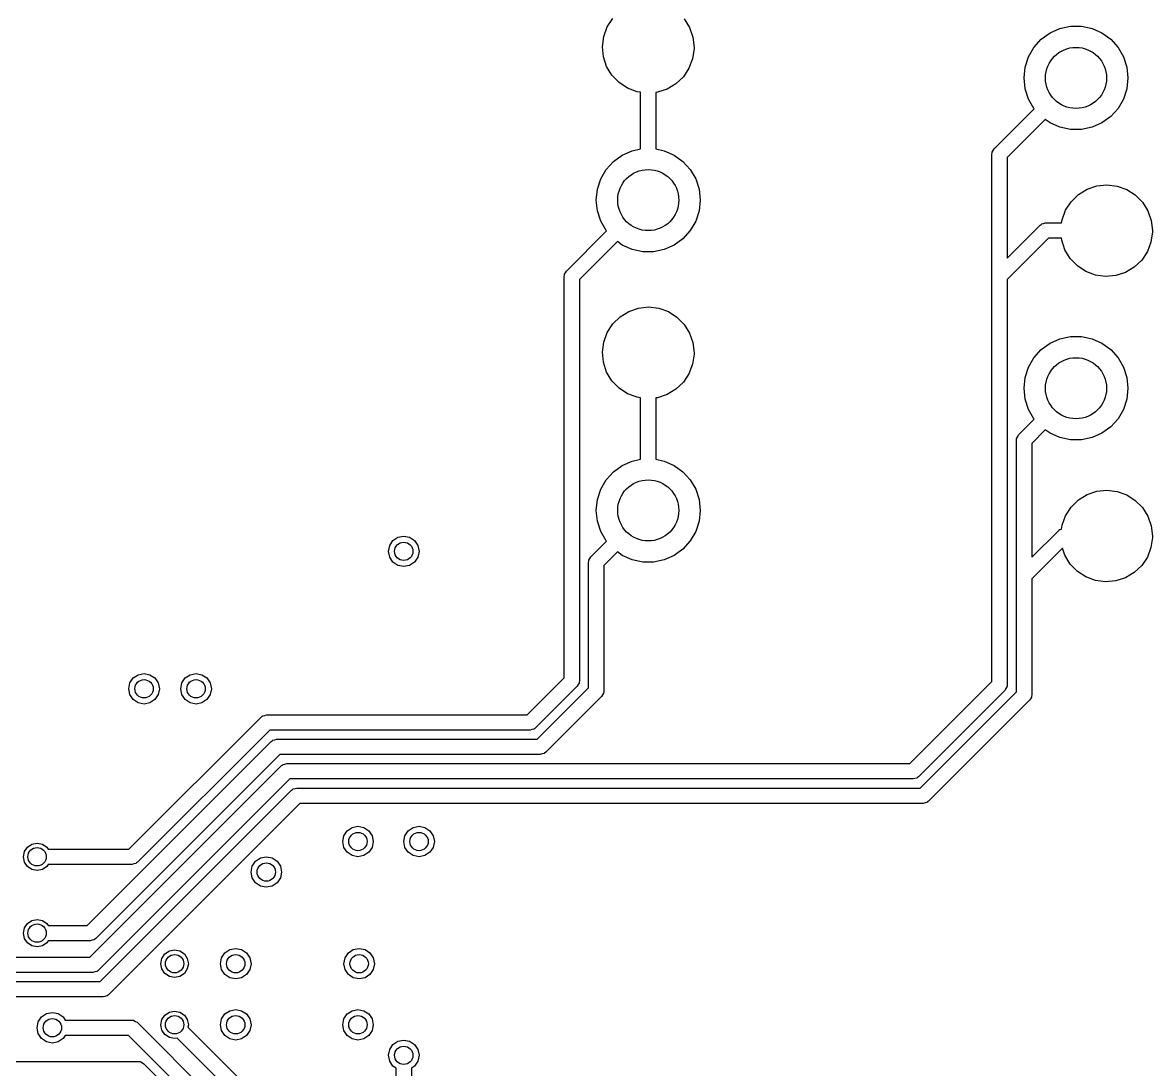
# Model space of a CAD drawing. Extents: x 4.65 to 6.27, y -4.67 to -2.2.
# Drawn here: x 5.463 to 6.191, y -3.71 to -3.035 of the extents above; entities that cross this region are included whole.
import ezdxf

# ---------------------------------------------------------------- set-up
doc = ezdxf.new("R2010")
doc.units = 0
doc.header["$MEASUREMENT"] = 0
doc.layers.add('BLACK', color=7, linetype='CONTINUOUS')

msp = doc.modelspace()

# ---------------------------------------------------------------- linework, layer by layer
at = {"layer": 'BLACK', "linetype": 'CONTINUOUS'}
for p, q in [((5.83969, -3.03805), (5.84326, -3.03252)), ((5.88928, -3.03284), (5.89277, -3.03842)), ((5.83744, -3.04424), (5.83969, -3.03805)), ((5.89277, -3.03842), (5.89494, -3.04464)), ((6.11934, -3.046), (6.125, -3.04188)), ((6.125, -3.04188), (6.13139, -3.03904)), ((6.13139, -3.03904), (6.13823, -3.03758)), ((6.13823, -3.03758), (6.14523, -3.03758)), ((6.14523, -3.03758), (6.15207, -3.03904)), ((6.15207, -3.03904), (6.15846, -3.04188)), ((6.15846, -3.04188), (6.16412, -3.046)), ((5.83662, -3.05077), (5.83744, -3.04424)), ((5.89494, -3.04464), (5.89567, -3.05118)), ((6.11466, -3.0512), (6.11934, -3.046)), ((6.16412, -3.046), (6.16881, -3.0512)), ((5.83726, -3.05732), (5.83662, -3.05077)), ((5.89566, -3.05201), (5.89474, -3.05852)), ((5.89567, -3.05118), (5.89566, -3.05201)), ((6.11116, -3.05725), (6.11466, -3.0512)), ((6.16881, -3.0512), (6.1723, -3.05725)), ((5.83934, -3.06357), (5.83726, -3.05732)), ((5.84275, -3.0692), (5.83934, -3.06357)), ((5.89474, -3.05852), (5.8924, -3.06468)), ((6.10827, -3.07087), (6.109, -3.06391)), ((6.109, -3.06391), (6.11116, -3.05725)), ((6.1723, -3.05725), (6.17447, -3.06391)), ((6.17447, -3.06391), (6.1752, -3.07087)), ((5.84732, -3.07393), (5.84275, -3.0692)), ((5.88876, -3.07016), (5.88399, -3.0747)), ((5.8924, -3.06468), (5.88876, -3.07016)), ((6.109, -3.07782), (6.10827, -3.07087)), ((6.1752, -3.07087), (6.17447, -3.07782)), ((5.85283, -3.07754), (5.84732, -3.07393)), ((5.859, -3.07983), (5.85283, -3.07754)), ((5.87834, -3.07807), (5.87208, -3.08011)), ((5.88399, -3.0747), (5.87834, -3.07807)), ((6.11116, -3.08448), (6.109, -3.07782)), ((6.17447, -3.07782), (6.1723, -3.08448)), ((5.86122, -3.08013), (5.859, -3.07983)), ((5.86122, -3.11663), (5.86122, -3.08013)), ((5.87208, -3.08011), (5.87106, -3.0802)), ((5.87106, -3.0802), (5.87106, -3.11663)), ((6.11466, -3.09054), (6.11116, -3.08448)), ((6.1723, -3.08448), (6.16881, -3.09054)), ((6.08904, -3.1166), (6.11487, -3.09077)), ((6.11487, -3.09077), (6.11466, -3.09054)), ((6.16881, -3.09054), (6.16412, -3.09574)), ((6.12194, -3.09762), (6.09744, -3.12212)), ((6.125, -3.09985), (6.12194, -3.09762)), ((6.13139, -3.10269), (6.125, -3.09985)), ((6.15846, -3.09985), (6.15207, -3.10269)), ((6.16412, -3.09574), (6.15846, -3.09985)), ((6.13823, -3.10415), (6.13139, -3.10269)), ((6.14523, -3.10415), (6.13823, -3.10415)), ((6.15207, -3.10269), (6.14523, -3.10415)), ((5.84375, -3.12474), (5.84941, -3.12063)), ((5.84941, -3.12063), (5.8558, -3.11778)), ((5.8558, -3.11778), (5.86122, -3.11663)), ((5.87106, -3.11663), (5.87648, -3.11778)), ((5.87648, -3.11778), (5.88287, -3.12063)), ((5.88287, -3.12063), (5.88853, -3.12474)), ((6.0876, -3.12008), (6.08772, -3.11921)), ((6.0876, -3.45997), (6.0876, -3.12008)), ((6.08771, -3.11903), (6.08776, -3.11893)), ((6.08772, -3.11921), (6.08771, -3.11903)), ((6.08776, -3.11893), (6.0878, -3.11868)), ((6.0878, -3.11868), (6.08846, -3.11766)), ((6.08846, -3.11766), (6.08904, -3.1166)), ((6.09744, -3.12212), (6.09744, -3.18694)), ((5.83907, -3.12994), (5.84375, -3.12474)), ((5.88853, -3.12474), (5.89322, -3.12994)), ((5.83341, -3.14265), (5.83557, -3.136)), ((5.83557, -3.136), (5.83907, -3.12994)), ((5.89322, -3.12994), (5.89671, -3.136)), ((5.89671, -3.136), (5.89887, -3.14265)), ((5.83268, -3.14961), (5.83341, -3.14265)), ((5.89887, -3.14265), (5.89961, -3.14961)), ((6.14324, -3.14602), (6.14885, -3.14257)), ((6.14885, -3.14257), (6.15508, -3.14045)), ((6.15508, -3.14045), (6.16162, -3.13976)), ((6.16162, -3.13976), (6.16816, -3.14054)), ((6.16816, -3.14054), (6.17436, -3.14275)), ((6.17436, -3.14275), (6.17992, -3.14628)), ((5.83341, -3.15656), (5.83268, -3.14961)), ((5.89961, -3.14961), (5.89887, -3.15656)), ((6.13497, -3.15616), (6.13854, -3.15063)), ((6.13854, -3.15063), (6.14324, -3.14602)), ((6.17992, -3.14628), (6.18456, -3.15095)), ((6.18456, -3.15095), (6.18805, -3.15653)), ((5.83557, -3.16322), (5.83341, -3.15656)), ((5.89887, -3.15656), (5.89671, -3.16322)), ((6.13272, -3.16235), (6.13497, -3.15616)), ((6.18805, -3.15653), (6.19021, -3.16275)), ((5.83907, -3.16928), (5.83557, -3.16322)), ((5.89671, -3.16322), (5.89322, -3.16928)), ((6.09744, -3.18694), (6.11857, -3.16581)), ((6.11857, -3.16581), (6.11927, -3.16529)), ((6.11927, -3.16529), (6.11939, -3.16515)), ((6.11939, -3.16515), (6.11949, -3.16512)), ((6.11949, -3.16512), (6.1197, -3.16497)), ((6.1197, -3.16497), (6.12088, -3.16471)), ((6.12088, -3.16471), (6.12205, -3.16437)), ((6.12205, -3.16437), (6.13246, -3.16437)), ((6.13246, -3.16437), (6.13272, -3.16235)), ((6.19021, -3.16275), (6.19094, -3.16929)), ((5.81345, -3.19534), (5.83928, -3.16951)), ((5.83928, -3.16951), (5.83907, -3.16928)), ((5.89322, -3.16928), (5.88853, -3.17448)), ((6.19093, -3.17012), (6.19002, -3.17663)), ((6.19094, -3.16929), (6.19093, -3.17012)), ((5.84635, -3.17636), (5.82185, -3.20086)), ((5.84941, -3.17859), (5.84635, -3.17636)), ((5.8558, -3.18143), (5.84941, -3.17859)), ((5.88287, -3.17859), (5.87648, -3.18143)), ((5.88853, -3.17448), (5.88287, -3.17859)), ((6.12409, -3.17421), (6.09744, -3.20086)), ((6.13242, -3.17421), (6.12409, -3.17421)), ((6.13253, -3.17543), (6.13242, -3.17421)), ((6.13461, -3.18168), (6.13253, -3.17543)), ((6.19002, -3.17663), (6.18768, -3.18279)), ((5.86264, -3.18289), (5.8558, -3.18143)), ((5.86964, -3.18289), (5.86264, -3.18289)), ((5.87648, -3.18143), (5.86964, -3.18289)), ((6.13802, -3.18731), (6.13461, -3.18168)), ((6.1426, -3.19204), (6.13802, -3.18731)), ((6.18768, -3.18279), (6.18404, -3.18827)), ((6.1481, -3.19565), (6.1426, -3.19204)), ((6.17927, -3.19281), (6.17362, -3.19618)), ((6.18404, -3.18827), (6.17927, -3.19281)), ((5.81201, -3.19882), (5.81213, -3.19795)), ((5.81201, -3.45741), (5.81201, -3.19882)), ((5.81212, -3.19777), (5.81217, -3.19767)), ((5.81213, -3.19795), (5.81212, -3.19777)), ((5.81217, -3.19767), (5.81221, -3.19742)), ((5.81221, -3.19742), (5.81287, -3.1964)), ((5.81287, -3.1964), (5.81345, -3.19534)), ((5.82185, -3.20086), (5.82185, -3.45945)), ((6.09744, -3.20086), (6.09744, -3.46201)), ((6.15427, -3.19794), (6.1481, -3.19565)), ((6.1608, -3.19881), (6.15427, -3.19794)), ((6.16735, -3.19822), (6.1608, -3.19881)), ((6.17362, -3.19618), (6.16735, -3.19822)), ((5.84796, -3.22476), (5.85357, -3.22131)), ((5.85357, -3.22131), (5.8598, -3.21919)), ((5.8598, -3.21919), (5.86635, -3.2185)), ((5.86635, -3.2185), (5.87288, -3.21928)), ((5.87288, -3.21928), (5.87909, -3.22149)), ((5.87909, -3.22149), (5.88464, -3.22502)), ((5.83969, -3.2349), (5.84326, -3.22937)), ((5.84326, -3.22937), (5.84796, -3.22476)), ((5.88464, -3.22502), (5.88928, -3.22969)), ((5.88928, -3.22969), (5.89277, -3.23527)), ((5.83744, -3.24109), (5.83969, -3.2349)), ((5.89277, -3.23527), (5.89494, -3.24149)), ((6.13139, -3.23904), (6.13823, -3.23758)), ((6.13823, -3.23758), (6.14523, -3.23758)), ((6.14523, -3.23758), (6.15207, -3.23904)), ((5.83662, -3.24762), (5.83744, -3.24109)), ((5.89494, -3.24149), (5.89567, -3.24803)), ((6.11466, -3.2512), (6.11934, -3.246)), ((6.11934, -3.246), (6.125, -3.24188)), ((6.125, -3.24188), (6.13139, -3.23904)), ((6.15207, -3.23904), (6.15846, -3.24188)), ((6.15846, -3.24188), (6.16412, -3.246)), ((6.16412, -3.246), (6.16881, -3.2512)), ((5.83726, -3.25417), (5.83662, -3.24762)), ((5.89566, -3.24886), (5.89474, -3.25537)), ((5.89567, -3.24803), (5.89566, -3.24886)), ((6.11116, -3.25725), (6.11466, -3.2512)), ((6.16881, -3.2512), (6.1723, -3.25725)), ((5.83934, -3.26042), (5.83726, -3.25417)), ((5.84275, -3.26605), (5.83934, -3.26042)), ((5.89474, -3.25537), (5.8924, -3.26153)), ((6.109, -3.26391), (6.11116, -3.25725)), ((6.1723, -3.25725), (6.17447, -3.26391)), ((5.84732, -3.27078), (5.84275, -3.26605)), ((5.88876, -3.26701), (5.88399, -3.27155)), ((5.8924, -3.26153), (5.88876, -3.26701)), ((6.10827, -3.27087), (6.109, -3.26391)), ((6.17447, -3.26391), (6.1752, -3.27087)), ((5.85283, -3.27439), (5.84732, -3.27078)), ((5.859, -3.27668), (5.85283, -3.27439)), ((5.87834, -3.27492), (5.87208, -3.27696)), ((5.88399, -3.27155), (5.87834, -3.27492)), ((6.109, -3.27782), (6.10827, -3.27087)), ((6.1752, -3.27087), (6.17447, -3.27782)), ((5.86122, -3.27698), (5.859, -3.27668)), ((5.86122, -3.31663), (5.86122, -3.27698)), ((5.87208, -3.27696), (5.87106, -3.27705)), ((5.87106, -3.27705), (5.87106, -3.31663)), ((6.11116, -3.28448), (6.109, -3.27782)), ((6.17447, -3.27782), (6.1723, -3.28448)), ((6.11466, -3.29054), (6.11116, -3.28448)), ((6.1723, -3.28448), (6.16881, -3.29054)), ((6.10477, -3.30087), (6.11487, -3.29077)), ((6.11487, -3.29077), (6.11466, -3.29054)), ((6.16412, -3.29574), (6.15846, -3.29985)), ((6.16881, -3.29054), (6.16412, -3.29574)), ((6.10333, -3.30435), (6.10345, -3.30348)), ((6.10333, -3.46648), (6.10333, -3.30435)), ((6.10344, -3.3033), (6.10349, -3.3032)), ((6.10345, -3.30348), (6.10344, -3.3033)), ((6.10349, -3.3032), (6.10353, -3.30295)), ((6.10353, -3.30295), (6.10419, -3.30193)), ((6.10419, -3.30193), (6.10477, -3.30087)), ((6.12194, -3.29762), (6.11317, -3.30639)), ((6.125, -3.29985), (6.12194, -3.29762)), ((6.13139, -3.30269), (6.125, -3.29985)), ((6.13823, -3.30415), (6.13139, -3.30269)), ((6.14523, -3.30415), (6.13823, -3.30415)), ((6.15207, -3.30269), (6.14523, -3.30415)), ((6.15846, -3.29985), (6.15207, -3.30269)), ((6.11317, -3.30639), (6.11317, -3.37983)), ((5.84941, -3.32063), (5.8558, -3.31778)), ((5.8558, -3.31778), (5.86122, -3.31663)), ((5.87106, -3.31663), (5.87648, -3.31778)), ((5.87648, -3.31778), (5.88287, -3.32063)), ((5.83907, -3.32994), (5.84375, -3.32474)), ((5.84375, -3.32474), (5.84941, -3.32063)), ((5.88287, -3.32063), (5.88853, -3.32474)), ((5.88853, -3.32474), (5.89322, -3.32994)), ((5.83557, -3.336), (5.83907, -3.32994)), ((5.89322, -3.32994), (5.89671, -3.336)), ((5.83341, -3.34265), (5.83557, -3.336)), ((5.89671, -3.336), (5.89887, -3.34265)), ((6.14324, -3.34287), (6.14885, -3.33942)), ((6.14885, -3.33942), (6.15508, -3.3373)), ((6.15508, -3.3373), (6.16162, -3.33661)), ((6.16162, -3.33661), (6.16816, -3.33739)), ((6.16816, -3.33739), (6.17436, -3.3396)), ((6.17436, -3.3396), (6.17992, -3.34313)), ((5.83268, -3.34961), (5.83341, -3.34265)), ((5.89887, -3.34265), (5.89961, -3.34961)), ((6.13497, -3.35301), (6.13854, -3.34748)), ((6.13854, -3.34748), (6.14324, -3.34287)), ((6.17992, -3.34313), (6.18456, -3.3478)), ((6.18456, -3.3478), (6.18805, -3.35338)), ((5.83341, -3.35656), (5.83268, -3.34961)), ((5.89961, -3.34961), (5.89887, -3.35656)), ((6.13272, -3.3592), (6.13497, -3.35301)), ((6.18805, -3.35338), (6.19021, -3.3596)), ((5.83557, -3.36322), (5.83341, -3.35656)), ((5.89887, -3.35656), (5.89671, -3.36322)), ((6.11317, -3.37983), (6.13034, -3.36266)), ((6.13034, -3.36266), (6.13104, -3.36214)), ((6.13104, -3.36214), (6.13116, -3.362)), ((6.13116, -3.362), (6.13127, -3.36197)), ((6.13127, -3.36197), (6.13147, -3.36182)), ((6.13147, -3.36182), (6.13241, -3.36161)), ((6.13241, -3.36161), (6.13272, -3.3592)), ((6.19021, -3.3596), (6.19094, -3.36614)), ((5.69957, -3.37222), (5.7017, -3.36902)), ((5.7017, -3.36902), (5.70489, -3.36689)), ((5.70489, -3.36689), (5.70866, -3.36614)), ((5.70866, -3.36614), (5.71243, -3.36689)), ((5.71243, -3.36689), (5.71562, -3.36902)), ((5.71562, -3.36902), (5.71775, -3.37222)), ((5.82918, -3.37961), (5.83928, -3.36951)), ((5.83907, -3.36928), (5.83557, -3.36322)), ((5.83928, -3.36951), (5.83907, -3.36928)), ((5.89322, -3.36928), (5.88853, -3.37448)), ((5.89671, -3.36322), (5.89322, -3.36928)), ((6.19093, -3.36697), (6.19002, -3.37348)), ((6.19094, -3.36614), (6.19093, -3.36697)), ((5.69882, -3.37598), (5.69957, -3.37222)), ((5.69957, -3.37975), (5.69882, -3.37598)), ((5.71775, -3.37222), (5.7185, -3.37598)), ((5.7185, -3.37598), (5.71775, -3.37975)), ((5.84635, -3.37636), (5.83758, -3.38513)), ((5.84941, -3.37859), (5.84635, -3.37636)), ((5.88853, -3.37448), (5.88287, -3.37859)), ((6.13306, -3.37386), (6.11317, -3.39375)), ((6.13461, -3.37853), (6.13306, -3.37386)), ((6.19002, -3.37348), (6.18768, -3.37964)), ((5.7017, -3.38294), (5.69957, -3.37975)), ((5.70489, -3.38508), (5.7017, -3.38294)), ((5.71562, -3.38294), (5.71243, -3.38508)), ((5.71775, -3.37975), (5.71562, -3.38294)), ((5.82774, -3.38309), (5.82786, -3.38222)), ((5.82774, -3.46393), (5.82774, -3.38309)), ((5.82785, -3.38204), (5.8279, -3.38194)), ((5.82786, -3.38222), (5.82785, -3.38204)), ((5.8279, -3.38194), (5.82794, -3.38169)), ((5.82794, -3.38169), (5.8286, -3.38067)), ((5.8286, -3.38067), (5.82918, -3.37961)), ((5.8558, -3.38143), (5.84941, -3.37859)), ((5.86264, -3.38289), (5.8558, -3.38143)), ((5.86964, -3.38289), (5.86264, -3.38289)), ((5.87648, -3.38143), (5.86964, -3.38289)), ((5.88287, -3.37859), (5.87648, -3.38143)), ((6.13802, -3.38416), (6.13461, -3.37853)), ((6.1426, -3.38889), (6.13802, -3.38416)), ((6.18768, -3.37964), (6.18404, -3.38512)), ((5.70866, -3.38583), (5.70489, -3.38508)), ((5.71243, -3.38508), (5.70866, -3.38583)), ((5.83758, -3.38513), (5.83758, -3.46596)), ((6.1481, -3.3925), (6.1426, -3.38889)), ((6.17927, -3.38966), (6.17362, -3.39303)), ((6.18404, -3.38512), (6.17927, -3.38966)), ((6.11317, -3.39375), (6.11317, -3.46852)), ((6.15427, -3.39479), (6.1481, -3.3925)), ((6.1608, -3.39566), (6.15427, -3.39479)), ((6.16735, -3.39507), (6.1608, -3.39566)), ((6.17362, -3.39303), (6.16735, -3.39507)), ((5.53438, -3.45761), (5.53757, -3.45547)), ((5.53757, -3.45547), (5.54134, -3.45472)), ((5.54134, -3.45472), (5.54511, -3.45547)), ((5.54511, -3.45547), (5.5483, -3.45761)), ((5.56788, -3.45761), (5.57108, -3.45547)), ((5.57108, -3.45547), (5.57484, -3.45472)), ((5.57484, -3.45472), (5.57861, -3.45547)), ((5.57861, -3.45547), (5.5818, -3.45761)), ((5.5315, -3.46457), (5.53225, -3.4608)), ((5.53225, -3.4608), (5.53438, -3.45761)), ((5.5483, -3.45761), (5.55043, -3.4608)), ((5.55043, -3.4608), (5.55118, -3.46457)), ((5.565, -3.46457), (5.56575, -3.4608)), ((5.56575, -3.4608), (5.56788, -3.45761)), ((5.5818, -3.45761), (5.58394, -3.4608)), ((5.58394, -3.4608), (5.58468, -3.46457)), ((5.78806, -3.48136), (5.81201, -3.45741)), ((5.82041, -3.46293), (5.79358, -3.48976)), ((5.79458, -3.49709), (5.82774, -3.46393)), ((5.82099, -3.46186), (5.82041, -3.46293)), ((5.82165, -3.46085), (5.82099, -3.46186)), ((5.82168, -3.46059), (5.82165, -3.46085)), ((5.82174, -3.4605), (5.82168, -3.46059)), ((5.82185, -3.45945), (5.82172, -3.46032)), ((5.82172, -3.46032), (5.82174, -3.4605)), ((6.03475, -3.51281), (6.0876, -3.45997)), ((6.09658, -3.46442), (6.096, -3.46549)), ((6.09724, -3.46341), (6.09658, -3.46442)), ((6.09727, -3.46315), (6.09724, -3.46341)), ((6.09733, -3.46306), (6.09727, -3.46315)), ((6.09744, -3.46201), (6.09732, -3.46288)), ((6.09732, -3.46288), (6.09733, -3.46306)), ((5.53225, -3.46833), (5.5315, -3.46457)), ((5.53438, -3.47153), (5.53225, -3.46833)), ((5.53757, -3.47366), (5.53438, -3.47153)), ((5.5483, -3.47153), (5.54511, -3.47366)), ((5.55043, -3.46833), (5.5483, -3.47153)), ((5.55118, -3.46457), (5.55043, -3.46833)), ((5.56575, -3.46833), (5.565, -3.46457)), ((5.56788, -3.47153), (5.56575, -3.46833)), ((5.57108, -3.47366), (5.56788, -3.47153)), ((5.5818, -3.47153), (5.57861, -3.47366)), ((5.58394, -3.46833), (5.5818, -3.47153)), ((5.58468, -3.46457), (5.58394, -3.46833)), ((5.83614, -3.46944), (5.8001, -3.50549)), ((5.83672, -3.46838), (5.83614, -3.46944)), ((5.83738, -3.46736), (5.83672, -3.46838)), ((5.83741, -3.46711), (5.83738, -3.46736)), ((5.83747, -3.46701), (5.83741, -3.46711)), ((5.83758, -3.46596), (5.83745, -3.46683)), ((5.83745, -3.46683), (5.83747, -3.46701)), ((6.096, -3.46549), (6.04027, -3.52122)), ((6.04127, -3.52854), (6.10333, -3.46648)), ((6.11231, -3.47094), (6.11173, -3.472)), ((6.11297, -3.46992), (6.11231, -3.47094)), ((6.113, -3.46967), (6.11297, -3.46992)), ((6.11306, -3.46957), (6.113, -3.46967)), ((6.11317, -3.46852), (6.11304, -3.46939)), ((6.11304, -3.46939), (6.11306, -3.46957)), ((5.54134, -3.47441), (5.53757, -3.47366)), ((5.54511, -3.47366), (5.54134, -3.47441)), ((5.57484, -3.47441), (5.57108, -3.47366)), ((5.57861, -3.47366), (5.57484, -3.47441)), ((6.11173, -3.472), (6.04679, -3.53694)), ((5.53162, -3.56791), (5.61674, -3.4828)), ((5.61674, -3.4828), (5.61744, -3.48227)), ((5.61744, -3.48227), (5.61756, -3.48214)), ((5.61756, -3.48214), (5.61767, -3.4821)), ((5.61767, -3.4821), (5.61787, -3.48195)), ((5.61787, -3.48195), (5.61905, -3.4817)), ((5.61905, -3.4817), (5.62022, -3.48136)), ((5.62022, -3.48136), (5.78806, -3.48136)), ((5.62226, -3.4912), (5.53714, -3.57631)), ((5.7901, -3.4912), (5.62226, -3.4912)), ((5.79126, -3.49086), (5.7901, -3.4912)), ((5.79245, -3.4906), (5.79126, -3.49086)), ((5.79265, -3.49045), (5.79245, -3.4906)), ((5.79276, -3.49042), (5.79265, -3.49045)), ((5.79288, -3.49028), (5.79276, -3.49042)), ((5.79358, -3.48976), (5.79288, -3.49028)), ((5.50465, -3.61713), (5.62325, -3.49853)), ((5.62325, -3.49853), (5.62396, -3.498)), ((5.62396, -3.498), (5.62407, -3.49787)), ((5.62407, -3.49787), (5.62418, -3.49783)), ((5.62418, -3.49783), (5.62439, -3.49768)), ((5.62439, -3.49768), (5.62557, -3.49743)), ((5.62557, -3.49743), (5.62673, -3.49709)), ((5.62673, -3.49709), (5.79458, -3.49709)), ((5.62877, -3.50693), (5.51017, -3.62553)), ((5.79662, -3.50693), (5.62877, -3.50693)), ((5.79778, -3.50659), (5.79662, -3.50693)), ((5.79896, -3.50633), (5.79778, -3.50659)), ((5.79917, -3.50618), (5.79896, -3.50633)), ((5.79927, -3.50615), (5.79917, -3.50618)), ((5.79939, -3.50601), (5.79927, -3.50615)), ((5.8001, -3.50549), (5.79939, -3.50601)), ((5.50645, -3.63758), (5.62977, -3.51426)), ((5.62977, -3.51426), (5.63047, -3.51373)), ((5.63047, -3.51373), (5.63059, -3.51359)), ((5.63059, -3.51359), (5.6307, -3.51356)), ((5.6307, -3.51356), (5.6309, -3.51341)), ((5.6309, -3.51341), (5.63209, -3.51316)), ((5.63209, -3.51316), (5.63325, -3.51281)), ((5.63325, -3.51281), (6.03475, -3.51281)), ((5.63529, -3.52266), (5.51196, -3.64598)), ((6.03679, -3.52266), (5.63529, -3.52266)), ((6.03796, -3.52232), (6.03679, -3.52266)), ((6.03914, -3.52206), (6.03796, -3.52232)), ((6.03934, -3.52191), (6.03914, -3.52206)), ((6.03945, -3.52188), (6.03934, -3.52191)), ((6.03957, -3.52174), (6.03945, -3.52188)), ((6.04027, -3.52122), (6.03957, -3.52174)), ((5.51296, -3.65331), (5.63628, -3.52998)), ((5.63628, -3.52998), (5.63699, -3.52946)), ((5.63699, -3.52946), (5.63711, -3.52932)), ((5.63711, -3.52932), (5.63721, -3.52929)), ((5.63721, -3.52929), (5.63742, -3.52914)), ((5.63742, -3.52914), (5.6386, -3.52888)), ((5.6386, -3.52888), (5.63976, -3.52854)), ((5.63976, -3.52854), (6.04127, -3.52854)), ((6.04679, -3.53694), (6.04608, -3.53747)), ((5.6418, -3.53839), (5.51848, -3.66171)), ((6.04331, -3.53839), (5.6418, -3.53839)), ((6.04447, -3.53804), (6.04331, -3.53839)), ((6.04566, -3.53779), (6.04447, -3.53804)), ((6.04586, -3.53764), (6.04566, -3.53779)), ((6.04597, -3.53761), (6.04586, -3.53764)), ((6.04608, -3.53747), (6.04597, -3.53761)), ((5.67004, -3.55923), (5.67217, -3.55603)), ((5.67217, -3.55603), (5.67537, -3.5539)), ((5.67537, -3.5539), (5.67913, -3.55315)), ((5.67913, -3.55315), (5.6829, -3.5539)), ((5.6829, -3.5539), (5.68609, -3.55603)), ((5.68609, -3.55603), (5.68823, -3.55923)), ((5.70941, -3.55923), (5.71154, -3.55603)), ((5.71154, -3.55603), (5.71474, -3.5539)), ((5.71474, -3.5539), (5.7185, -3.55315)), ((5.7185, -3.55315), (5.72227, -3.5539)), ((5.72227, -3.5539), (5.72546, -3.55603)), ((5.72546, -3.55603), (5.7276, -3.55923)), ((5.46618, -3.56657), (5.46905, -3.56465)), ((5.46905, -3.56465), (5.47244, -3.56398)), ((5.47244, -3.56398), (5.47583, -3.56465)), ((5.47583, -3.56465), (5.4787, -3.56657)), ((5.66929, -3.56299), (5.67004, -3.55923)), ((5.67004, -3.56676), (5.66929, -3.56299)), ((5.68823, -3.55923), (5.68898, -3.56299)), ((5.68898, -3.56299), (5.68823, -3.56676)), ((5.70866, -3.56299), (5.70941, -3.55923)), ((5.70941, -3.56676), (5.70866, -3.56299)), ((5.7276, -3.55923), (5.72835, -3.56299)), ((5.72835, -3.56299), (5.7276, -3.56676)), ((5.46358, -3.57283), (5.46426, -3.56944)), ((5.46426, -3.57622), (5.46358, -3.57283)), ((5.46426, -3.56944), (5.46618, -3.56657)), ((5.4787, -3.56657), (5.4796, -3.56791)), ((5.4796, -3.56791), (5.53162, -3.56791)), ((5.61312, -3.57572), (5.61631, -3.57358)), ((5.61631, -3.57358), (5.62008, -3.57283)), ((5.62008, -3.57283), (5.62385, -3.57358)), ((5.62385, -3.57358), (5.62704, -3.57572)), ((5.67217, -3.56995), (5.67004, -3.56676)), ((5.67537, -3.57209), (5.67217, -3.56995)), ((5.67913, -3.57283), (5.67537, -3.57209)), ((5.6829, -3.57209), (5.67913, -3.57283)), ((5.68609, -3.56995), (5.6829, -3.57209)), ((5.68823, -3.56676), (5.68609, -3.56995)), ((5.71154, -3.56995), (5.70941, -3.56676)), ((5.71474, -3.57209), (5.71154, -3.56995)), ((5.7185, -3.57283), (5.71474, -3.57209)), ((5.72227, -3.57209), (5.7185, -3.57283)), ((5.72546, -3.56995), (5.72227, -3.57209)), ((5.7276, -3.56676), (5.72546, -3.56995)), ((5.46618, -3.5791), (5.46426, -3.57622)), ((5.46905, -3.58102), (5.46618, -3.5791)), ((5.47244, -3.58169), (5.46905, -3.58102)), ((5.47583, -3.58102), (5.47244, -3.58169)), ((5.4787, -3.5791), (5.47583, -3.58102)), ((5.4796, -3.57776), (5.4787, -3.5791)), ((5.53366, -3.57776), (5.4796, -3.57776)), ((5.53482, -3.57741), (5.53366, -3.57776)), ((5.53601, -3.57716), (5.53482, -3.57741)), ((5.53621, -3.57701), (5.53601, -3.57716)), ((5.53632, -3.57698), (5.53621, -3.57701)), ((5.53644, -3.57684), (5.53632, -3.57698)), ((5.53714, -3.57631), (5.53644, -3.57684)), ((5.61024, -3.58268), (5.61099, -3.57891)), ((5.61099, -3.57891), (5.61312, -3.57572)), ((5.62704, -3.57572), (5.62917, -3.57891)), ((5.62917, -3.57891), (5.62992, -3.58268)), ((5.61099, -3.58644), (5.61024, -3.58268)), ((5.61312, -3.58964), (5.61099, -3.58644)), ((5.62917, -3.58644), (5.62704, -3.58964)), ((5.62992, -3.58268), (5.62917, -3.58644)), ((5.61631, -3.59177), (5.61312, -3.58964)), ((5.62008, -3.59252), (5.61631, -3.59177)), ((5.62385, -3.59177), (5.62008, -3.59252)), ((5.62704, -3.58964), (5.62385, -3.59177)), ((5.46426, -3.61866), (5.46618, -3.61578)), ((5.46618, -3.61578), (5.46905, -3.61386)), ((5.46905, -3.61386), (5.47244, -3.61319)), ((5.47244, -3.61319), (5.47583, -3.61386)), ((5.47583, -3.61386), (5.4787, -3.61578)), ((5.4787, -3.61578), (5.4796, -3.61713)), ((5.4796, -3.61713), (5.50465, -3.61713)), ((5.46358, -3.62205), (5.46426, -3.61866)), ((5.46426, -3.62544), (5.46358, -3.62205)), ((5.46618, -3.62831), (5.46426, -3.62544)), ((5.46905, -3.63023), (5.46618, -3.62831)), ((5.47244, -3.63091), (5.46905, -3.63023)), ((5.47583, -3.63023), (5.47244, -3.63091)), ((5.4787, -3.62831), (5.47583, -3.63023)), ((5.4796, -3.62697), (5.4787, -3.62831)), ((5.50669, -3.62697), (5.4796, -3.62697)), ((5.50786, -3.62663), (5.50669, -3.62697)), ((5.50904, -3.62637), (5.50786, -3.62663)), ((5.50924, -3.62622), (5.50904, -3.62637)), ((5.50935, -3.62619), (5.50924, -3.62622)), ((5.50947, -3.62605), (5.50935, -3.62619)), ((5.51017, -3.62553), (5.50947, -3.62605)), ((5.59663, -3.63264), (5.60039, -3.63189)), ((5.60039, -3.63189), (5.60416, -3.63264)), ((5.67615, -3.63264), (5.67992, -3.63189)), ((5.67992, -3.63189), (5.68369, -3.63264)), ((5.43039, -3.63758), (5.50645, -3.63758)), ((5.55217, -3.64173), (5.55284, -3.63834)), ((5.55284, -3.63834), (5.55476, -3.63547)), ((5.55476, -3.63547), (5.55763, -3.63355)), ((5.55763, -3.63355), (5.56102, -3.63287)), ((5.56102, -3.63287), (5.56441, -3.63355)), ((5.56441, -3.63355), (5.56729, -3.63547)), ((5.56729, -3.63547), (5.56921, -3.63834)), ((5.56921, -3.63834), (5.56988, -3.64173)), ((5.59055, -3.64173), (5.5913, -3.63797)), ((5.5913, -3.63797), (5.59343, -3.63477)), ((5.59343, -3.63477), (5.59663, -3.63264)), ((5.60416, -3.63264), (5.60735, -3.63477)), ((5.60735, -3.63477), (5.60949, -3.63797)), ((5.60949, -3.63797), (5.61024, -3.64173)), ((5.67008, -3.64173), (5.67083, -3.63797)), ((5.67083, -3.63797), (5.67296, -3.63477)), ((5.67296, -3.63477), (5.67615, -3.63264)), ((5.68369, -3.63264), (5.68688, -3.63477)), ((5.68688, -3.63477), (5.68901, -3.63797)), ((5.68901, -3.63797), (5.68976, -3.64173)), ((5.51126, -3.6465), (5.51114, -3.64664)), ((5.51196, -3.64598), (5.51126, -3.6465)), ((5.55284, -3.64512), (5.55217, -3.64173)), ((5.55476, -3.648), (5.55284, -3.64512)), ((5.56921, -3.64512), (5.56729, -3.648)), ((5.56988, -3.64173), (5.56921, -3.64512)), ((5.5913, -3.6455), (5.59055, -3.64173)), ((5.59343, -3.64869), (5.5913, -3.6455)), ((5.60949, -3.6455), (5.60735, -3.64869)), ((5.61024, -3.64173), (5.60949, -3.6455)), ((5.67083, -3.6455), (5.67008, -3.64173)), ((5.67296, -3.64869), (5.67083, -3.6455)), ((5.68901, -3.6455), (5.68688, -3.64869)), ((5.68976, -3.64173), (5.68901, -3.6455)), ((5.50848, -3.64742), (5.43039, -3.64742)), ((5.4461, -3.65331), (5.51296, -3.65331)), ((5.50965, -3.64708), (5.50848, -3.64742)), ((5.51083, -3.64682), (5.50965, -3.64708)), ((5.51104, -3.64667), (5.51083, -3.64682)), ((5.51114, -3.64664), (5.51104, -3.64667)), ((5.55763, -3.64992), (5.55476, -3.648)), ((5.56102, -3.65059), (5.55763, -3.64992)), ((5.56441, -3.64992), (5.56102, -3.65059)), ((5.56729, -3.648), (5.56441, -3.64992)), ((5.59663, -3.65083), (5.59343, -3.64869)), ((5.60039, -3.65157), (5.59663, -3.65083)), ((5.60416, -3.65083), (5.60039, -3.65157)), ((5.60735, -3.64869), (5.60416, -3.65083)), ((5.67615, -3.65083), (5.67296, -3.64869)), ((5.67992, -3.65157), (5.67615, -3.65083)), ((5.68369, -3.65083), (5.67992, -3.65157)), ((5.68688, -3.64869), (5.68369, -3.65083)), ((5.515, -3.66315), (5.44814, -3.66315)), ((5.51616, -3.66281), (5.515, -3.66315)), ((5.51735, -3.66255), (5.51616, -3.66281)), ((5.51755, -3.6624), (5.51735, -3.66255)), ((5.51766, -3.66237), (5.51755, -3.6624)), ((5.51778, -3.66223), (5.51766, -3.66237)), ((5.51848, -3.66171), (5.51778, -3.66223)), ((5.47532, -3.67604), (5.47852, -3.67391)), ((5.47852, -3.67391), (5.48228, -3.67316)), ((5.48228, -3.67316), (5.48605, -3.67391)), ((5.48605, -3.67391), (5.48924, -3.67604)), ((5.55284, -3.67771), (5.55476, -3.67484)), ((5.55476, -3.67484), (5.55763, -3.67292)), ((5.55763, -3.67292), (5.56102, -3.67224)), ((5.56102, -3.67224), (5.56441, -3.67292)), ((5.56441, -3.67292), (5.56729, -3.67484)), ((5.56729, -3.67484), (5.56921, -3.67771)), ((5.5913, -3.67734), (5.59343, -3.67414)), ((5.59343, -3.67414), (5.59663, -3.67201)), ((5.59663, -3.67201), (5.60039, -3.67126)), ((5.60039, -3.67126), (5.60416, -3.67201)), ((5.60416, -3.67201), (5.60735, -3.67414)), ((5.60735, -3.67414), (5.60949, -3.67734)), ((5.67004, -3.67734), (5.67217, -3.67414)), ((5.67217, -3.67414), (5.67537, -3.67201)), ((5.67537, -3.67201), (5.67913, -3.67126)), ((5.67913, -3.67126), (5.6829, -3.67201)), ((5.6829, -3.67201), (5.68609, -3.67414)), ((5.68609, -3.67414), (5.68823, -3.67734)), ((5.47244, -3.683), (5.47319, -3.67924)), ((5.47319, -3.67924), (5.47532, -3.67604)), ((5.48924, -3.67604), (5.49061, -3.67808)), ((5.49061, -3.67808), (5.5334, -3.67808)), ((5.5334, -3.67808), (5.53426, -3.67821)), ((5.53426, -3.67821), (5.53444, -3.67819)), ((5.53444, -3.67819), (5.53454, -3.67825)), ((5.53454, -3.67825), (5.53479, -3.67828)), ((5.53479, -3.67828), (5.53581, -3.67894)), ((5.53581, -3.67894), (5.53688, -3.67952)), ((5.53688, -3.67952), (5.9582, -4.10085)), ((5.55217, -3.6811), (5.55284, -3.67771)), ((5.55284, -3.68449), (5.55217, -3.6811)), ((5.56921, -3.67771), (5.56988, -3.6811)), ((5.56988, -3.6811), (5.56957, -3.68269)), ((5.56957, -3.68269), (5.97393, -4.08705)), ((5.59055, -3.6811), (5.5913, -3.67734)), ((5.5913, -3.68487), (5.59055, -3.6811)), ((5.60949, -3.67734), (5.61024, -3.6811)), ((5.61024, -3.6811), (5.60949, -3.68487)), ((5.66929, -3.6811), (5.67004, -3.67734)), ((5.67004, -3.68487), (5.66929, -3.6811)), ((5.68823, -3.67734), (5.68898, -3.6811)), ((5.68898, -3.6811), (5.68823, -3.68487)), ((5.47319, -3.68677), (5.47244, -3.683)), ((5.47532, -3.68996), (5.47319, -3.68677)), ((5.47852, -3.6921), (5.47532, -3.68996)), ((5.48924, -3.68996), (5.48605, -3.6921)), ((5.49061, -3.68792), (5.48924, -3.68996)), ((5.53136, -3.68792), (5.49061, -3.68792)), ((5.9498, -4.10637), (5.53136, -3.68792)), ((5.55476, -3.68737), (5.55284, -3.68449)), ((5.55763, -3.68929), (5.55476, -3.68737)), ((5.56102, -3.68996), (5.55763, -3.68929)), ((5.56261, -3.68965), (5.56102, -3.68996)), ((5.96553, -4.09257), (5.56261, -3.68965)), ((5.59343, -3.68806), (5.5913, -3.68487)), ((5.59663, -3.6902), (5.59343, -3.68806)), ((5.60735, -3.68806), (5.60416, -3.6902)), ((5.60949, -3.68487), (5.60735, -3.68806)), ((5.67217, -3.68806), (5.67004, -3.68487)), ((5.67537, -3.6902), (5.67217, -3.68806)), ((5.68609, -3.68806), (5.6829, -3.6902)), ((5.68823, -3.68487), (5.68609, -3.68806)), ((5.48228, -3.69285), (5.47852, -3.6921)), ((5.48605, -3.6921), (5.48228, -3.69285)), ((5.60039, -3.69094), (5.59663, -3.6902)), ((5.60416, -3.6902), (5.60039, -3.69094)), ((5.67913, -3.69094), (5.67537, -3.6902)), ((5.6829, -3.6902), (5.67913, -3.69094)), ((5.69882, -3.70079), (5.69957, -3.69702)), ((5.69957, -3.69702), (5.7017, -3.69383)), ((5.7017, -3.69383), (5.70489, -3.69169)), ((5.70489, -3.69169), (5.70866, -3.69094)), ((5.70866, -3.69094), (5.71243, -3.69169)), ((5.71243, -3.69169), (5.71562, -3.69383)), ((5.71562, -3.69383), (5.71775, -3.69702)), ((5.71775, -3.69702), (5.7185, -3.70079)), ((5.4243, -3.70474), (5.53781, -3.70474)), ((5.53781, -3.70474), (5.53868, -3.70487)), ((5.69957, -3.70455), (5.69882, -3.70079)), ((5.7017, -3.70775), (5.69957, -3.70455)), ((5.71775, -3.70455), (5.71562, -3.70775)), ((5.7185, -3.70079), (5.71775, -3.70455)), ((5.53868, -3.70487), (5.53886, -3.70486)), ((5.53886, -3.70486), (5.53896, -3.70491)), ((5.53896, -3.70491), (5.53921, -3.70495)), ((5.53921, -3.70495), (5.54023, -3.7056)), ((5.54023, -3.7056), (5.54129, -3.70619)), ((5.54129, -3.70619), (5.93755, -4.10245)), ((5.70374, -3.70911), (5.7017, -3.70775)), ((5.70374, -3.8065), (5.70374, -3.70911)), ((5.71562, -3.70775), (5.71358, -3.70911)), ((5.71358, -3.70911), (5.71358, -3.80446))]:
    msp.add_line(p, q, dxfattribs=at)
at = {"layer": 'BLACK'}
for centre, radius in [((6.14173, -3.07087), 0.01969), ((5.86614, -3.14961), 0.01969), ((6.14173, -3.27087), 0.01969), ((5.86614, -3.34961), 0.01969), ((5.70866, -3.37598), 0.00591), ((5.54134, -3.46457), 0.00591), ((5.57484, -3.46457), 0.00591), ((5.67913, -3.56299), 0.00591), ((5.7185, -3.56299), 0.00591), ((5.47244, -3.57283), 0.00591), ((5.62008, -3.58268), 0.00591), ((5.47244, -3.62205), 0.00591), ((5.56102, -3.64173), 0.00591), ((5.60039, -3.64173), 0.00591), ((5.67992, -3.64173), 0.00591), ((5.56102, -3.6811), 0.00591), ((5.60039, -3.6811), 0.00591), ((5.67913, -3.6811), 0.00591), ((5.48228, -3.683), 0.00591), ((5.70866, -3.70079), 0.00591)]:
    msp.add_circle(centre, radius, dxfattribs=at)

doc.saveas('drawing.dxf')
